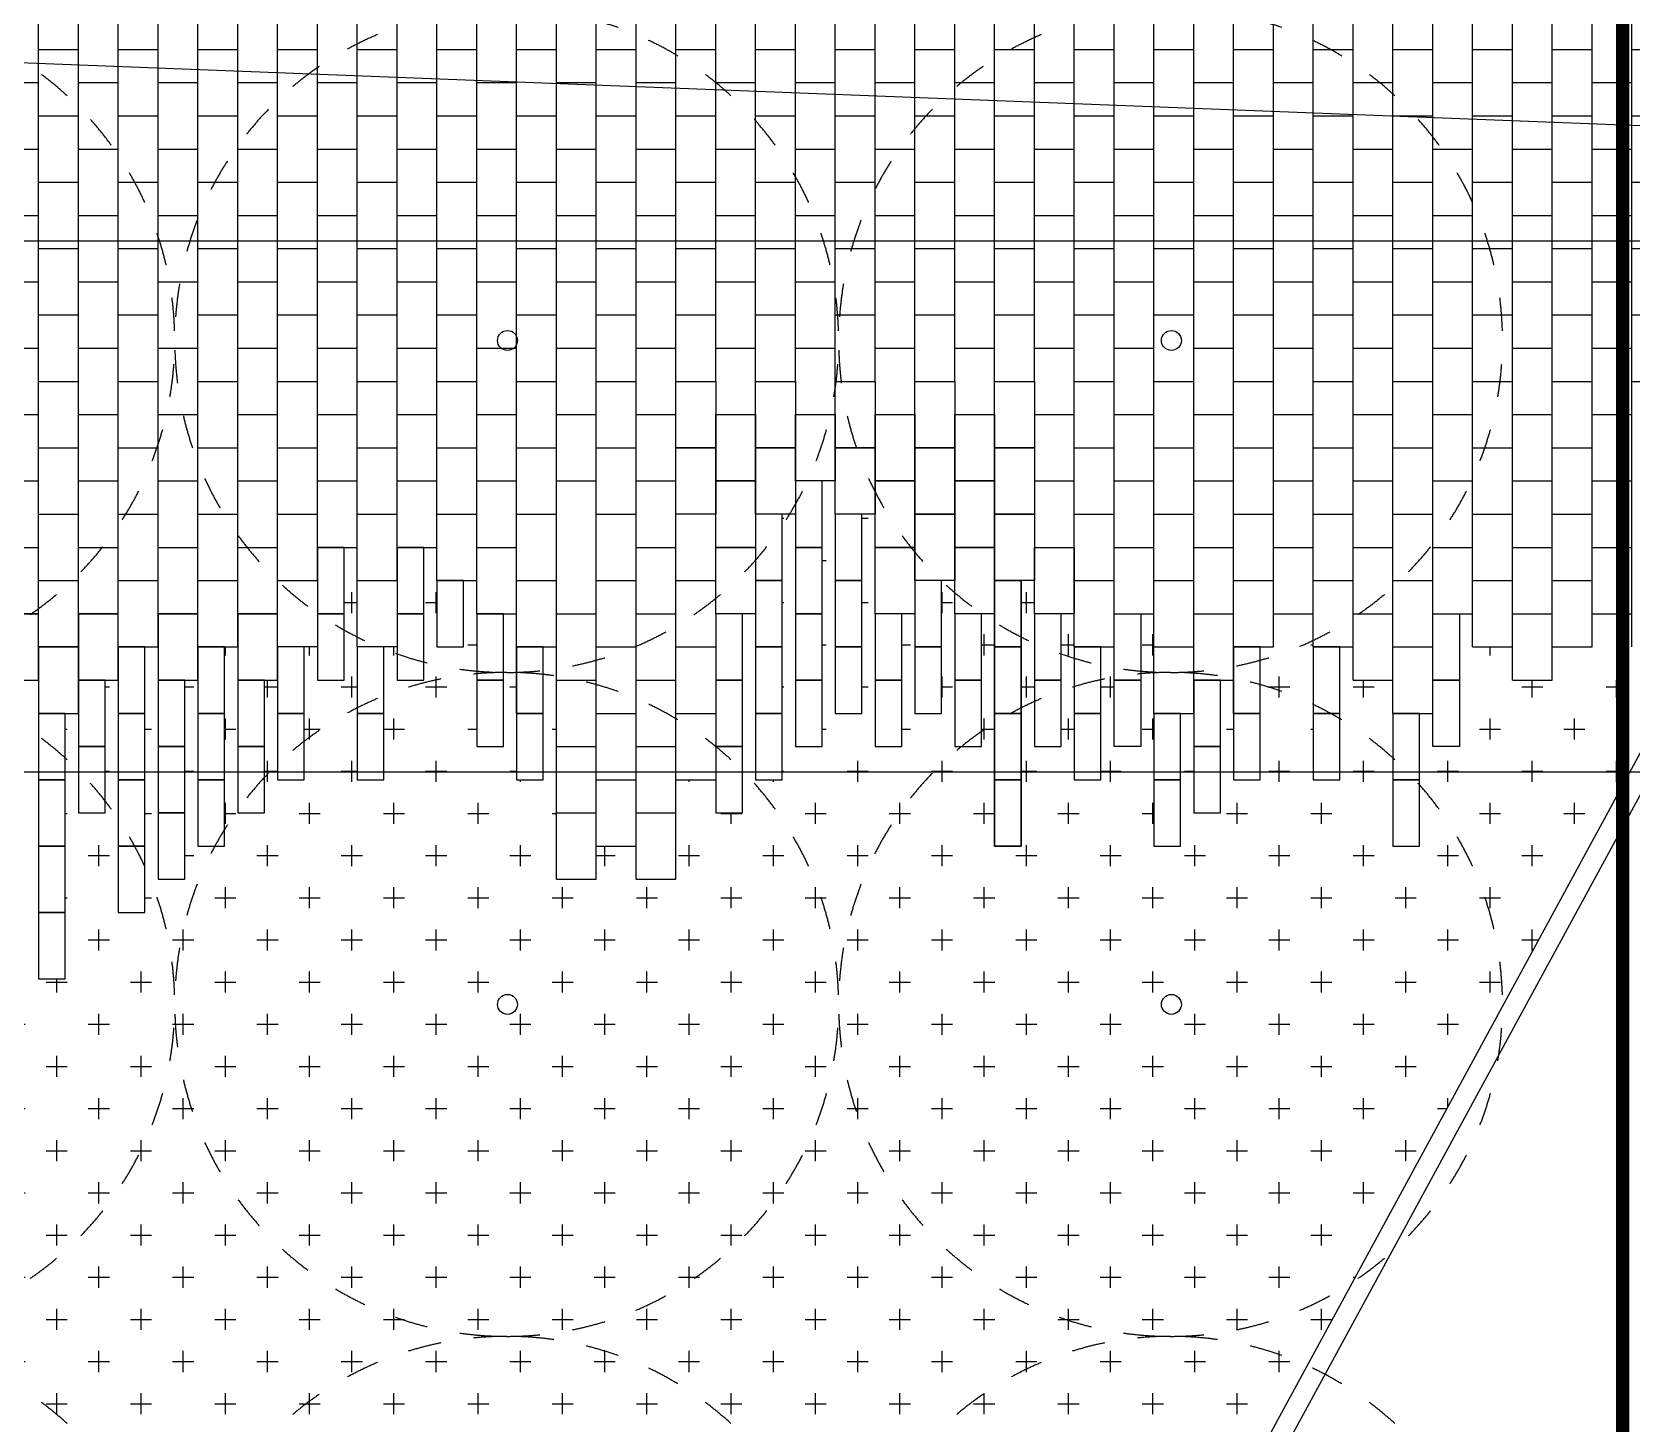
# Model space of a CAD drawing. Header units: millimetres. Extents: x -58335 to 291665, y -66693 to 213307.
# Drawn here: x 189904 to 201954, y 89745 to 100228 of the extents above; entities that cross this region are included whole.
import ezdxf

# ---------------------------------------------------------------- set-up
doc = ezdxf.new("R2010")
doc.units = ezdxf.units.MM
doc.header["$LTSCALE"] = 1000
for name, pattern in [('X-SITE$0$Dashed', [10, 5, -5]), ('X-SITE$0$HID', [2.8, 1.8, -1]), ('X-SITE$0$PHANTOM2', [1.25, 0.625, -0.125, 0.125, -0.125, 0.125, -0.125])]:
    doc.linetypes.add(name, pattern=pattern)
for name, color, linetype in [('X-SITE$0$-MY-계획선', 253, 'Continuous'), ('X-SITE$0$-MY-녹지', 254, 'Continuous'), ('X-SITE$0$-MY-보조선', 253, 'Continuous'), ('X-SITE$0$-MY-포장선', 254, 'Continuous'), ('X-SITE$0$A-BOUNDARY(PLAN)', 2, 'X-SITE$0$PHANTOM2')]:
    doc.layers.add(name, color=color, linetype=linetype)
for name, color, linetype, plot in [('X-SITE$0$1. 지열-천공', 1, 'Continuous', False), ('X-SITE$0$NOPLOT', 193, 'Continuous', False), ('X-SITE$0$건축한계선(3m)', 193, 'Continuous', False)]:
    doc.layers.add(name, color=color, linetype=linetype, plot=plot)
pattern_1 = [(0, (-29382.5, 14650.24), (317.5, 317.5), [158.75, -476.25]), (90, (-29303.13, 14570.87), (-317.5, 317.5), [158.75, -476.25])]

# ---------------------------------------------------------------- blocks, each defined once
blk = doc.blocks.new('X-SITE$0$A$C79eb7408')
blk.add_lwpolyline([(-150, 0), (150, 0), (150, 500), (-150, 500)], close=True)
blk = doc.blocks.new('X-SITE$0$A$Cf6841d34')
blk.add_lwpolyline([(100, 0), (-100, 0), (-100, 500), (100, 500)], close=True)
blk = doc.blocks.new('X-SITE$0$240910_L-1F')
at = {"layer": 'X-SITE$0$-MY-녹지'}
h = blk.add_hatch(dxfattribs=at)
h.set_pattern_fill('CROSS', color=256, scale=50, style=2)
h.set_pattern_definition(pattern_1)
h.paths.add_polyline_path([(167485, 99980), (172932, 109997), (171671, 109997), (171671, 110247), (171371, 110247), (171371, 110497), (171271, 110497), (171271, 109497), (171071, 109497), (171071, 109747), (170971, 109747), (170971, 108747), (170771, 108747), (170771, 109997), (170471, 109997), (170471, 110247), (170371, 110247), (170371, 109247), (170171, 109247), (170171, 110497), (169871, 110497), (169871, 110247), (169771, 110247), (169771, 109247), (169571, 109247), (169571, 109997), (169471, 109997), (169471, 108997), (169271, 108997), (169271, 109747), (169171, 109747), (169171, 108747), (168971, 108747), (168971, 110497), (168871, 110497), (168871, 109497), (168671, 109497), (168671, 110247), (168571, 110247), (168571, 109247), (168371, 109247), (168371, 110497), (168271, 110497), (168271, 109497), (168071, 109497), (168071, 110747), (167971, 110747), (167971, 108747), (167771, 108747), (167771, 110497), (167671, 110497), (167671, 109497), (167471, 109497), (167471, 110747), (167371, 110747), (167371, 109747), (167171, 109747), (167171, 110497), (167071, 110497), (167071, 109497), (166871, 109497), (166871, 111247), (166771, 111247), (166771, 109747), (166571, 109747), (166571, 111497), (166471, 111497), (166471, 109497), (166271, 109497), (166271, 111247), (166171, 111247), (166171, 109247), (165971, 109247), (165971, 110497), (165871, 110497), (165871, 108997), (165671, 108997), (165671, 109247), (165371, 109247), (165371, 108497), (165071, 108497), (165071, 108747), (164771, 108747), (164771, 108497), (164471, 108497), (164471, 110247), (164371, 110247), (164371, 109247), (164171, 109247), (164171, 110497), (164071, 110497), (164071, 109497), (163871, 109497), (163871, 110747), (163771, 110747), (163771, 110247), (163571, 110247), (163571, 110997), (163471, 110997), (163471, 109997), (163271, 109997), (163271, 110247), (163169, 110247), (163169, 109247), (162971, 109247), (162971, 110997), (162871, 110997), (162871, 109997), (162671, 109997), (162671, 110247), (162571, 110247), (162571, 109247), (162371, 109247), (162371, 109997), (162271, 109997), (162271, 108997), (162071, 108997), (162071, 110247), (161971, 110247), (161971, 108747), (161771, 108747), (161771, 109997), (161671, 109997), (161671, 108497), (161471, 108497), (161471, 110247), (161371, 110247), (161371, 108247), (161171, 108247), (161171, 109997), (161071, 109997), (161071, 108997), (160871, 108997), (160871, 109747), (160771, 109747), (160771, 107747), (160571, 107747), (160571, 109997), (160471, 109997), (160471, 107997), (160271, 107997), (160271, 109247), (160171, 109247), (160171, 108247), (159971, 108247), (159971, 109497), (159671, 109497), (159671, 109247), (159771, 109247), (159771, 106247), (159371, 106247), (159371, 106497), (159071, 106497), (159071, 106247), (158771, 106247), (158771, 105997), (158471, 105997), (158471, 106247), (158171, 106247), (158171, 106497), (157771, 106497), (157771, 104747), (157571, 104747), (157571, 105255), (157521, 105255), (157521, 99629), (165586, 99629), (165753, 99936)])
h = blk.add_hatch(dxfattribs=at)
h.set_pattern_fill('CROSS', color=256, scale=50, style=2)
h.set_pattern_definition(pattern_1)
h.paths.add_polyline_path([(167485, 99980), (172932, 109997), (171671, 109997), (171671, 110247), (171371, 110247), (171371, 110497), (171271, 110497), (171271, 109497), (171071, 109497), (171071, 109747), (170971, 109747), (170971, 108747), (170771, 108747), (170771, 109997), (170471, 109997), (170471, 110247), (170371, 110247), (170371, 109247), (170171, 109247), (170171, 110497), (169871, 110497), (169871, 110247), (169771, 110247), (169771, 109247), (169571, 109247), (169571, 109997), (169471, 109997), (169471, 108997), (169271, 108997), (169271, 109747), (169171, 109747), (169171, 108747), (168971, 108747), (168971, 110497), (168871, 110497), (168871, 109497), (168671, 109497), (168671, 110247), (168571, 110247), (168571, 109247), (168371, 109247), (168371, 110497), (168271, 110497), (168271, 109497), (168071, 109497), (168071, 110747), (167971, 110747), (167971, 108747), (167771, 108747), (167771, 110497), (167671, 110497), (167671, 109497), (167471, 109497), (167471, 110747), (167371, 110747), (167371, 109747), (167171, 109747), (167171, 110497), (167071, 110497), (167071, 109497), (166871, 109497), (166871, 111247), (166771, 111247), (166771, 109747), (166571, 109747), (166571, 111497), (166471, 111497), (166471, 109497), (166271, 109497), (166271, 111247), (166171, 111247), (166171, 109247), (165971, 109247), (165971, 110497), (165871, 110497), (165871, 108997), (165671, 108997), (165671, 109247), (165371, 109247), (165371, 108497), (165071, 108497), (165071, 108747), (164771, 108747), (164771, 108497), (164471, 108497), (164471, 110247), (164371, 110247), (164371, 109247), (164171, 109247), (164171, 110497), (164071, 110497), (164071, 109497), (163871, 109497), (163871, 110747), (163771, 110747), (163771, 110247), (163571, 110247), (163571, 110997), (163471, 110997), (163471, 109997), (163271, 109997), (163271, 110247), (163169, 110247), (163169, 109247), (162971, 109247), (162971, 110997), (162871, 110997), (162871, 109997), (162671, 109997), (162671, 110247), (162571, 110247), (162571, 109247), (162371, 109247), (162371, 109997), (162271, 109997), (162271, 108997), (162071, 108997), (162071, 110247), (161971, 110247), (161971, 108747), (161771, 108747), (161771, 109997), (161671, 109997), (161671, 108497), (161471, 108497), (161471, 110247), (161371, 110247), (161371, 108247), (161171, 108247), (161171, 109997), (161071, 109997), (161071, 108997), (160871, 108997), (160871, 109747), (160771, 109747), (160771, 107747), (160571, 107747), (160571, 109997), (160471, 109997), (160471, 107997), (160271, 107997), (160271, 109247), (160171, 109247), (160171, 108247), (159971, 108247), (159971, 109497), (159671, 109497), (159671, 109247), (159771, 109247), (159771, 106247), (159371, 106247), (159371, 106497), (159071, 106497), (159071, 106247), (158771, 106247), (158771, 105997), (158471, 105997), (158471, 106247), (158171, 106247), (158171, 106497), (157771, 106497), (157771, 104747), (157571, 104747), (157571, 105255), (157521, 105255), (157521, 99629), (165586, 99629), (165753, 99936)])
at = {"layer": 'X-SITE$0$-MY-계획선'}
blk.add_lwpolyline([(173157, 110097), (167575, 99833)], dxfattribs=at)
blk.add_lwpolyline([(173157, 110097), (167575, 99833)], dxfattribs=at)
at = {"layer": 'X-SITE$0$-MY-보조선'}
blk.add_lwpolyline([(173068, 110247), (167485, 99980)], dxfattribs=at)
blk.add_lwpolyline([(173068, 110247), (167485, 99980)], dxfattribs=at)
at = {"layer": 'X-SITE$0$-MY-포장선'}
for p, q in [((164471, 108497), (164471, 121497)), ((164471, 108497), (164471, 121497)), ((164771, 108497), (164771, 121497)), ((164771, 108497), (164771, 121497)), ((164171, 109747), (164171, 121247)), ((164171, 109747), (164171, 121247)), ((165071, 108497), (165071, 120997)), ((165071, 108497), (165071, 120997)), ((165371, 108497), (165371, 120997)), ((165371, 108497), (165371, 120997)), ((168971, 109747), (168971, 118747)), ((168971, 109747), (168971, 118747)), ((172571, 110247), (172571, 118172)), ((172571, 110247), (172571, 118172)), ((165671, 112247), (165671, 117997)), ((165671, 112247), (165671, 117997)), ((165971, 111997), (165971, 117997)), ((165971, 111997), (165971, 117997)), ((166271, 112247), (166271, 117997)), ((166271, 112247), (166271, 117997)), ((166571, 111997), (166571, 117997)), ((166571, 111997), (166571, 117997)), ((166871, 112247), (166871, 117997)), ((166871, 112247), (166871, 117997)), ((167171, 111997), (167171, 117997)), ((167171, 111997), (167171, 117997)), ((167471, 112247), (167471, 117997)), ((167471, 112247), (167471, 117997)), ((163871, 110497), (163871, 117751)), ((163871, 110497), (163871, 117751)), ((163271, 110747), (163271, 117497)), ((163271, 110747), (163271, 117497)), ((163571, 110747), (163571, 117497)), ((163571, 110747), (163571, 117497)), ((167771, 111997), (167771, 117497)), ((167771, 111997), (167771, 117497)), ((168071, 112247), (168071, 117497)), ((168071, 112247), (168071, 117497)), ((168371, 110247), (168371, 117497)), ((168371, 110247), (168371, 117497)), ((168671, 110247), (168671, 117497)), ((168671, 110247), (168671, 117497)), ((169271, 109747), (169271, 117497)), ((169271, 109747), (169271, 117497)), ((169571, 109747), (169571, 117497)), ((169571, 109747), (169571, 117497)), ((169871, 110247), (169871, 117497)), ((169871, 110247), (169871, 117497)), ((170171, 110247), (170171, 117497)), ((170171, 110247), (170171, 117497)), ((170471, 109997), (170471, 117497)), ((170471, 109997), (170471, 117497)), ((170771, 109747), (170771, 117497)), ((170771, 109747), (170771, 117497)), ((171071, 109747), (171071, 117247)), ((171071, 109747), (171071, 117247)), ((171371, 110247), (171371, 116997)), ((171371, 110247), (171371, 116997)), ((171671, 109997), (171671, 116997)), ((171671, 109997), (171671, 116997)), ((172271, 110247), (172271, 116997)), ((172271, 110247), (172271, 116997)), ((160571, 110247), (160571, 115497)), ((160571, 110247), (160571, 115497)), ((161171, 110247), (161171, 115497)), ((161171, 110247), (161171, 115497)), ((161771, 110247), (161771, 115497)), ((161771, 110247), (161771, 115497)), ((162371, 110747), (162371, 115497)), ((162371, 110747), (162371, 115497)), ((162971, 110747), (162971, 115497)), ((162971, 110747), (162971, 115497)), ((160871, 110247), (160871, 115247)), ((160871, 110247), (160871, 115247)), ((161471, 110247), (161471, 115247)), ((161471, 110247), (161471, 115247)), ((162071, 110247), (162071, 115247)), ((162071, 110247), (162071, 115247)), ((162671, 110747), (162671, 115247)), ((162671, 110747), (162671, 115247)), ((164471, 108497), (164771, 108497)), ((164471, 108497), (164771, 108497))]:
    blk.add_line(p, q, dxfattribs=at)
for points in [[(171671, 109997), (171971, 109997), (171971, 116997)], [(171671, 109997), (171971, 109997), (171971, 116997)], [(160571, 114747), (160871, 114747)], [(160571, 114747), (160871, 114747)], [(161171, 114747), (161471, 114747)], [(161171, 114747), (161471, 114747)], [(161771, 114747), (162071, 114747)], [(161771, 114747), (162071, 114747)], [(162371, 114747), (162671, 114747)], [(162371, 114747), (162671, 114747)], [(162971, 114747), (163271, 114747)], [(162971, 114747), (163271, 114747)], [(163571, 114747), (163871, 114747)], [(163571, 114747), (163871, 114747)], [(164171, 114747), (164471, 114747)], [(164171, 114747), (164471, 114747)], [(164771, 114747), (165071, 114747)], [(164771, 114747), (165071, 114747)], [(165371, 114747), (165671, 114747)], [(165371, 114747), (165671, 114747)], [(165971, 114747), (166271, 114747)], [(165971, 114747), (166271, 114747)], [(166571, 114747), (166871, 114747)], [(166571, 114747), (166871, 114747)], [(167171, 114747), (167471, 114747)], [(167171, 114747), (167471, 114747)], [(167771, 114747), (168071, 114747)], [(167771, 114747), (168071, 114747)], [(168371, 114747), (168671, 114747)], [(168371, 114747), (168671, 114747)], [(168971, 114747), (169271, 114747)], [(168971, 114747), (169271, 114747)], [(169571, 114747), (169871, 114747)], [(169571, 114747), (169871, 114747)], [(170171, 114747), (170471, 114747)], [(170171, 114747), (170471, 114747)], [(170771, 114747), (171071, 114747)], [(170771, 114747), (171071, 114747)], [(171371, 114747), (171671, 114747)], [(171371, 114747), (171671, 114747)], [(171971, 114747), (172271, 114747)], [(171971, 114747), (172271, 114747)], [(172571, 114747), (172871, 114747)], [(172571, 114747), (172871, 114747)], [(160271, 114497), (160571, 114497)], [(160271, 114497), (160571, 114497)], [(160871, 114497), (161171, 114497)], [(160871, 114497), (161171, 114497)], [(161471, 114497), (161771, 114497)], [(161471, 114497), (161771, 114497)], [(162071, 114497), (162371, 114497)], [(162071, 114497), (162371, 114497)], [(162671, 114497), (162971, 114497)], [(162671, 114497), (162971, 114497)], [(163271, 114497), (163571, 114497)], [(163271, 114497), (163571, 114497)], [(163871, 114497), (164171, 114497)], [(163871, 114497), (164171, 114497)], [(164471, 114497), (164771, 114497)], [(164471, 114497), (164771, 114497)], [(165071, 114497), (165371, 114497)], [(165071, 114497), (165371, 114497)], [(165671, 114497), (165971, 114497)], [(165671, 114497), (165971, 114497)], [(166271, 114497), (166571, 114497)], [(166271, 114497), (166571, 114497)], [(166871, 114497), (167171, 114497)], [(166871, 114497), (167171, 114497)], [(167471, 114497), (167771, 114497)], [(167471, 114497), (167771, 114497)], [(168071, 114497), (168371, 114497)], [(168071, 114497), (168371, 114497)], [(168671, 114497), (168971, 114497)], [(168671, 114497), (168971, 114497)], [(169271, 114497), (169571, 114497)], [(169271, 114497), (169571, 114497)], [(169871, 114497), (170171, 114497)], [(169871, 114497), (170171, 114497)], [(170471, 114497), (170771, 114497)], [(170471, 114497), (170771, 114497)], [(171071, 114497), (171371, 114497)], [(171071, 114497), (171371, 114497)], [(171671, 114497), (171971, 114497)], [(171671, 114497), (171971, 114497)], [(172271, 114497), (172571, 114497)], [(172271, 114497), (172571, 114497)], [(160571, 114247), (160871, 114247)], [(160571, 114247), (160871, 114247)], [(161171, 114247), (161471, 114247)], [(161171, 114247), (161471, 114247)], [(161771, 114247), (162071, 114247)], [(161771, 114247), (162071, 114247)], [(162371, 114247), (162671, 114247)], [(162371, 114247), (162671, 114247)], [(162971, 114247), (163271, 114247)], [(162971, 114247), (163271, 114247)], [(163571, 114247), (163871, 114247)], [(163571, 114247), (163871, 114247)], [(164171, 114247), (164471, 114247)], [(164171, 114247), (164471, 114247)], [(164771, 114247), (165071, 114247)], [(164771, 114247), (165071, 114247)], [(165371, 114247), (165671, 114247)], [(165371, 114247), (165671, 114247)], [(165971, 114247), (166271, 114247)], [(165971, 114247), (166271, 114247)], [(166571, 114247), (166871, 114247)], [(166571, 114247), (166871, 114247)], [(167171, 114247), (167471, 114247)], [(167171, 114247), (167471, 114247)], [(167771, 114247), (168071, 114247)], [(167771, 114247), (168071, 114247)], [(168371, 114247), (168671, 114247)], [(168371, 114247), (168671, 114247)], [(168971, 114247), (169271, 114247)], [(168971, 114247), (169271, 114247)], [(169571, 114247), (169871, 114247)], [(169571, 114247), (169871, 114247)], [(170171, 114247), (170471, 114247)], [(170171, 114247), (170471, 114247)], [(170771, 114247), (171071, 114247)], [(170771, 114247), (171071, 114247)], [(171371, 114247), (171671, 114247)], [(171371, 114247), (171671, 114247)], [(171971, 114247), (172271, 114247)], [(171971, 114247), (172271, 114247)], [(172571, 114247), (172871, 114247)], [(172571, 114247), (172871, 114247)], [(160271, 113997), (160571, 113997)], [(160271, 113997), (160571, 113997)], [(160871, 113997), (161171, 113997)], [(160871, 113997), (161171, 113997)], [(161471, 113997), (161771, 113997)], [(161471, 113997), (161771, 113997)], [(162071, 113997), (162371, 113997)], [(162071, 113997), (162371, 113997)], [(162671, 113997), (162971, 113997)], [(162671, 113997), (162971, 113997)], [(163271, 113997), (163571, 113997)], [(163271, 113997), (163571, 113997)], [(163871, 113997), (164171, 113997)], [(163871, 113997), (164171, 113997)], [(164471, 113997), (164771, 113997)], [(164471, 113997), (164771, 113997)], [(165071, 113997), (165371, 113997)], [(165071, 113997), (165371, 113997)], [(165671, 113997), (165971, 113997)], [(165671, 113997), (165971, 113997)], [(166271, 113997), (166571, 113997)], [(166271, 113997), (166571, 113997)], [(166871, 113997), (167171, 113997)], [(166871, 113997), (167171, 113997)], [(167471, 113997), (167771, 113997)], [(167471, 113997), (167771, 113997)], [(168071, 113997), (168371, 113997)], [(168071, 113997), (168371, 113997)], [(168671, 113997), (168971, 113997)], [(168671, 113997), (168971, 113997)], [(169271, 113997), (169571, 113997)], [(169271, 113997), (169571, 113997)], [(169871, 113997), (170171, 113997)], [(169871, 113997), (170171, 113997)], [(170471, 113997), (170771, 113997)], [(170471, 113997), (170771, 113997)], [(171071, 113997), (171371, 113997)], [(171071, 113997), (171371, 113997)], [(171671, 113997), (171971, 113997)], [(171671, 113997), (171971, 113997)], [(172271, 113997), (172571, 113997)], [(172271, 113997), (172571, 113997)], [(160571, 113747), (160871, 113747)], [(160571, 113747), (160871, 113747)], [(161171, 113747), (161471, 113747)], [(161171, 113747), (161471, 113747)], [(161771, 113747), (162071, 113747)], [(161771, 113747), (162071, 113747)], [(162371, 113747), (162671, 113747)], [(162371, 113747), (162671, 113747)], [(162971, 113747), (163271, 113747)], [(162971, 113747), (163271, 113747)], [(163571, 113747), (163871, 113747)], [(163571, 113747), (163871, 113747)], [(164171, 113747), (164471, 113747)], [(164171, 113747), (164471, 113747)], [(164771, 113747), (165071, 113747)], [(164771, 113747), (165071, 113747)], [(165371, 113747), (165671, 113747)], [(165371, 113747), (165671, 113747)], [(165971, 113747), (166271, 113747)], [(165971, 113747), (166271, 113747)], [(166571, 113747), (166871, 113747)], [(166571, 113747), (166871, 113747)], [(167171, 113747), (167471, 113747)], [(167171, 113747), (167471, 113747)], [(167771, 113747), (168071, 113747)], [(167771, 113747), (168071, 113747)], [(168371, 113747), (168671, 113747)], [(168371, 113747), (168671, 113747)], [(168971, 113747), (169271, 113747)], [(168971, 113747), (169271, 113747)], [(169571, 113747), (169871, 113747)], [(169571, 113747), (169871, 113747)], [(170171, 113747), (170471, 113747)], [(170171, 113747), (170471, 113747)], [(170771, 113747), (171071, 113747)], [(170771, 113747), (171071, 113747)], [(171371, 113747), (171671, 113747)], [(171371, 113747), (171671, 113747)], [(171971, 113747), (172271, 113747)], [(171971, 113747), (172271, 113747)], [(172571, 113747), (172871, 113747)], [(172571, 113747), (172871, 113747)], [(160271, 113497), (160571, 113497)], [(160271, 113497), (160571, 113497)], [(160871, 113497), (161171, 113497)], [(160871, 113497), (161171, 113497)], [(161471, 113497), (161771, 113497)], [(161471, 113497), (161771, 113497)], [(162071, 113497), (162371, 113497)], [(162071, 113497), (162371, 113497)], [(162671, 113497), (162971, 113497)], [(162671, 113497), (162971, 113497)], [(163271, 113497), (163571, 113497)], [(163271, 113497), (163571, 113497)], [(163871, 113497), (164171, 113497)], [(163871, 113497), (164171, 113497)], [(164471, 113497), (164771, 113497)], [(164471, 113497), (164771, 113497)], [(165071, 113497), (165371, 113497)], [(165071, 113497), (165371, 113497)], [(165671, 113497), (165971, 113497)], [(165671, 113497), (165971, 113497)], [(166271, 113497), (166571, 113497)], [(166271, 113497), (166571, 113497)], [(166871, 113497), (167171, 113497)], [(166871, 113497), (167171, 113497)], [(167471, 113497), (167771, 113497)], [(167471, 113497), (167771, 113497)], [(168071, 113497), (168371, 113497)], [(168071, 113497), (168371, 113497)], [(168671, 113497), (168971, 113497)], [(168671, 113497), (168971, 113497)], [(169271, 113497), (169571, 113497)], [(169271, 113497), (169571, 113497)], [(169871, 113497), (170171, 113497)], [(169871, 113497), (170171, 113497)], [(170471, 113497), (170771, 113497)], [(170471, 113497), (170771, 113497)], [(171071, 113497), (171371, 113497)], [(171071, 113497), (171371, 113497)], [(171671, 113497), (171971, 113497)], [(171671, 113497), (171971, 113497)], [(172271, 113497), (172571, 113497)], [(172271, 113497), (172571, 113497)], [(160571, 113247), (160871, 113247)], [(160571, 113247), (160871, 113247)], [(161171, 113247), (161471, 113247)], [(161171, 113247), (161471, 113247)], [(161771, 113247), (162071, 113247)], [(161771, 113247), (162071, 113247)], [(162371, 113247), (162671, 113247)], [(162371, 113247), (162671, 113247)], [(162971, 113247), (163271, 113247)], [(162971, 113247), (163271, 113247)], [(163571, 113247), (163871, 113247)], [(163571, 113247), (163871, 113247)], [(164171, 113247), (164471, 113247)], [(164171, 113247), (164471, 113247)], [(164771, 113247), (165071, 113247)], [(164771, 113247), (165071, 113247)], [(165371, 113247), (165671, 113247)], [(165371, 113247), (165671, 113247)], [(165971, 113247), (166271, 113247)], [(165971, 113247), (166271, 113247)], [(166571, 113247), (166871, 113247)], [(166571, 113247), (166871, 113247)], [(167171, 113247), (167471, 113247)], [(167171, 113247), (167471, 113247)], [(167771, 113247), (168071, 113247)], [(167771, 113247), (168071, 113247)], [(168371, 113247), (168671, 113247)], [(168371, 113247), (168671, 113247)], [(168971, 113247), (169271, 113247)], [(168971, 113247), (169271, 113247)], [(169571, 113247), (169871, 113247)], [(169571, 113247), (169871, 113247)], [(170171, 113247), (170471, 113247)], [(170171, 113247), (170471, 113247)], [(170771, 113247), (171071, 113247)], [(170771, 113247), (171071, 113247)], [(171371, 113247), (171671, 113247)], [(171371, 113247), (171671, 113247)], [(171971, 113247), (172271, 113247)], [(171971, 113247), (172271, 113247)], [(172571, 113247), (172871, 113247)], [(172571, 113247), (172871, 113247)], [(160271, 112997), (160571, 112997)], [(160271, 112997), (160571, 112997)], [(160871, 112997), (161171, 112997)], [(160871, 112997), (161171, 112997)], [(161471, 112997), (161771, 112997)], [(161471, 112997), (161771, 112997)], [(162071, 112997), (162371, 112997)], [(162071, 112997), (162371, 112997)], [(162671, 112997), (162971, 112997)], [(162671, 112997), (162971, 112997)], [(163271, 112997), (163571, 112997)], [(163271, 112997), (163571, 112997)], [(163871, 112997), (164171, 112997)], [(163871, 112997), (164171, 112997)], [(164471, 112997), (164771, 112997)], [(164471, 112997), (164771, 112997)], [(165071, 112997), (165371, 112997)], [(165071, 112997), (165371, 112997)], [(165671, 112997), (165971, 112997)], [(165671, 112997), (165971, 112997)], [(166271, 112997), (166571, 112997)], [(166271, 112997), (166571, 112997)], [(166871, 112997), (167171, 112997)], [(166871, 112997), (167171, 112997)], [(167471, 112997), (167771, 112997)], [(167471, 112997), (167771, 112997)], [(168071, 112997), (168371, 112997)], [(168071, 112997), (168371, 112997)], [(168671, 112997), (168971, 112997)], [(168671, 112997), (168971, 112997)], [(169271, 112997), (169571, 112997)], [(169271, 112997), (169571, 112997)], [(169871, 112997), (170171, 112997)], [(169871, 112997), (170171, 112997)], [(170471, 112997), (170771, 112997)], [(170471, 112997), (170771, 112997)], [(171071, 112997), (171371, 112997)], [(171071, 112997), (171371, 112997)], [(171671, 112997), (171971, 112997)], [(171671, 112997), (171971, 112997)], [(172271, 112997), (172571, 112997)], [(172271, 112997), (172571, 112997)], [(160571, 112747), (160871, 112747)], [(160571, 112747), (160871, 112747)], [(161171, 112747), (161471, 112747)], [(161171, 112747), (161471, 112747)], [(161771, 112747), (162071, 112747)], [(161771, 112747), (162071, 112747)], [(162371, 112747), (162671, 112747)], [(162371, 112747), (162671, 112747)], [(162971, 112747), (163271, 112747)], [(162971, 112747), (163271, 112747)], [(163571, 112747), (163871, 112747)], [(163571, 112747), (163871, 112747)], [(164171, 112747), (164471, 112747)], [(164171, 112747), (164471, 112747)], [(164771, 112747), (165071, 112747)], [(164771, 112747), (165071, 112747)], [(165371, 112747), (165671, 112747)], [(165371, 112747), (165671, 112747)], [(165971, 112747), (166271, 112747)], [(165971, 112747), (166271, 112747)], [(166571, 112747), (166871, 112747)], [(166571, 112747), (166871, 112747)], [(167171, 112747), (167471, 112747)], [(167171, 112747), (167471, 112747)], [(167771, 112747), (168071, 112747)], [(167771, 112747), (168071, 112747)], [(168371, 112747), (168671, 112747)], [(168371, 112747), (168671, 112747)], [(168971, 112747), (169271, 112747)], [(168971, 112747), (169271, 112747)], [(169571, 112747), (169871, 112747)], [(169571, 112747), (169871, 112747)], [(170171, 112747), (170471, 112747)], [(170171, 112747), (170471, 112747)], [(170771, 112747), (171071, 112747)], [(170771, 112747), (171071, 112747)], [(171371, 112747), (171671, 112747)], [(171371, 112747), (171671, 112747)], [(171971, 112747), (172271, 112747)], [(171971, 112747), (172271, 112747)], [(172571, 112747), (172871, 112747)], [(172571, 112747), (172871, 112747)], [(160271, 112497), (160571, 112497)], [(160271, 112497), (160571, 112497)], [(160871, 112497), (161171, 112497)], [(160871, 112497), (161171, 112497)], [(161471, 112497), (161771, 112497)], [(161471, 112497), (161771, 112497)], [(162071, 112497), (162371, 112497)], [(162071, 112497), (162371, 112497)], [(162671, 112497), (162971, 112497)], [(162671, 112497), (162971, 112497)], [(163271, 112497), (163571, 112497)], [(163271, 112497), (163571, 112497)], [(163871, 112497), (164171, 112497)], [(163871, 112497), (164171, 112497)], [(164471, 112497), (164771, 112497)], [(164471, 112497), (164771, 112497)], [(165071, 112497), (165371, 112497)], [(165071, 112497), (165371, 112497)], [(165671, 112497), (165971, 112497)], [(165671, 112497), (165971, 112497)], [(166271, 112497), (166571, 112497)], [(166271, 112497), (166571, 112497)], [(166871, 112497), (167171, 112497)], [(166871, 112497), (167171, 112497)], [(167471, 112497), (167771, 112497)], [(167471, 112497), (167771, 112497)], [(168071, 112497), (168371, 112497)], [(168071, 112497), (168371, 112497)], [(168671, 112497), (168971, 112497)], [(168671, 112497), (168971, 112497)], [(169271, 112497), (169571, 112497)], [(169271, 112497), (169571, 112497)], [(169871, 112497), (170171, 112497)], [(169871, 112497), (170171, 112497)], [(170471, 112497), (170771, 112497)], [(170471, 112497), (170771, 112497)], [(171071, 112497), (171371, 112497)], [(171071, 112497), (171371, 112497)], [(171671, 112497), (171971, 112497)], [(171671, 112497), (171971, 112497)], [(172271, 112497), (172571, 112497)], [(172271, 112497), (172571, 112497)], [(160571, 112247), (160871, 112247)], [(160571, 112247), (160871, 112247)], [(161171, 112247), (161471, 112247)], [(161171, 112247), (161471, 112247)], [(161771, 112247), (162071, 112247)], [(161771, 112247), (162071, 112247)], [(162371, 112247), (162671, 112247)], [(162371, 112247), (162671, 112247)], [(162971, 112247), (163271, 112247)], [(162971, 112247), (163271, 112247)], [(163571, 112247), (163871, 112247)], [(163571, 112247), (163871, 112247)], [(164171, 112247), (164471, 112247)], [(164171, 112247), (164471, 112247)], [(164771, 112247), (165071, 112247)], [(164771, 112247), (165071, 112247)], [(168371, 112247), (168671, 112247)], [(168371, 112247), (168671, 112247)], [(168971, 112247), (169271, 112247)], [(168971, 112247), (169271, 112247)], [(169571, 112247), (169871, 112247)], [(169571, 112247), (169871, 112247)], [(170171, 112247), (170471, 112247)], [(170171, 112247), (170471, 112247)], [(170771, 112247), (171071, 112247)], [(170771, 112247), (171071, 112247)], [(171371, 112247), (171671, 112247)], [(171371, 112247), (171671, 112247)], [(171971, 112247), (172271, 112247)], [(171971, 112247), (172271, 112247)], [(172571, 112247), (172871, 112247)], [(172571, 112247), (172871, 112247)], [(160271, 111997), (160571, 111997)], [(160271, 111997), (160571, 111997)], [(160871, 111997), (161171, 111997)], [(160871, 111997), (161171, 111997)], [(161471, 111997), (161771, 111997)], [(161471, 111997), (161771, 111997)], [(162071, 111997), (162371, 111997)], [(162071, 111997), (162371, 111997)], [(162671, 111997), (162971, 111997)], [(162671, 111997), (162971, 111997)], [(163271, 111997), (163571, 111997)], [(163271, 111997), (163571, 111997)], [(163871, 111997), (164171, 111997)], [(163871, 111997), (164171, 111997)], [(164471, 111997), (164771, 111997)], [(164471, 111997), (164771, 111997)], [(165071, 111997), (165371, 111997)], [(165071, 111997), (165371, 111997)], [(165671, 111997), (165971, 111997)], [(165671, 111997), (165971, 111997)], [(166271, 111997), (166571, 111997)], [(166271, 111997), (166571, 111997)], [(166871, 111997), (167171, 111997)], [(166871, 111997), (167171, 111997)], [(167471, 111997), (167771, 111997)], [(167471, 111997), (167771, 111997)], [(168071, 111997), (168371, 111997)], [(168071, 111997), (168371, 111997)], [(168671, 111997), (168971, 111997)], [(168671, 111997), (168971, 111997)], [(169271, 111997), (169571, 111997)], [(169271, 111997), (169571, 111997)], [(169871, 111997), (170171, 111997)], [(169871, 111997), (170171, 111997)], [(170471, 111997), (170771, 111997)], [(170471, 111997), (170771, 111997)], [(171071, 111997), (171371, 111997)], [(171071, 111997), (171371, 111997)], [(171671, 111997), (171971, 111997)], [(171671, 111997), (171971, 111997)], [(172271, 111997), (172571, 111997)], [(172271, 111997), (172571, 111997)], [(160571, 111747), (160871, 111747)], [(160571, 111747), (160871, 111747)], [(161171, 111747), (161471, 111747)], [(161171, 111747), (161471, 111747)], [(161771, 111747), (162071, 111747)], [(161771, 111747), (162071, 111747)], [(162371, 111747), (162671, 111747)], [(162371, 111747), (162671, 111747)], [(162971, 111747), (163271, 111747)], [(162971, 111747), (163271, 111747)], [(163571, 111747), (163871, 111747)], [(163571, 111747), (163871, 111747)], [(164171, 111747), (164471, 111747)], [(164171, 111747), (164471, 111747)], [(164771, 111747), (165071, 111747)], [(164771, 111747), (165071, 111747)], [(168371, 111747), (168671, 111747)], [(168371, 111747), (168671, 111747)], [(168971, 111747), (169271, 111747)], [(168971, 111747), (169271, 111747)], [(169571, 111747), (169871, 111747)], [(169571, 111747), (169871, 111747)], [(170171, 111747), (170471, 111747)], [(170171, 111747), (170471, 111747)], [(170771, 111747), (171071, 111747)], [(170771, 111747), (171071, 111747)], [(171371, 111747), (171671, 111747)], [(171371, 111747), (171671, 111747)], [(171971, 111747), (172271, 111747)], [(171971, 111747), (172271, 111747)], [(160271, 111497), (160571, 111497)], [(160271, 111497), (160571, 111497)], [(160871, 111497), (161171, 111497)], [(160871, 111497), (161171, 111497)], [(161471, 111497), (161771, 111497)], [(161471, 111497), (161771, 111497)], [(162071, 111497), (162371, 111497)], [(162071, 111497), (162371, 111497)], [(162671, 111497), (162971, 111497)], [(162671, 111497), (162971, 111497)], [(163271, 111497), (163571, 111497)], [(163271, 111497), (163571, 111497)], [(163871, 111497), (164171, 111497)], [(163871, 111497), (164171, 111497)], [(164471, 111497), (164771, 111497)], [(164471, 111497), (164771, 111497)], [(165071, 111497), (165371, 111497)], [(165071, 111497), (165371, 111497)], [(168071, 111497), (168371, 111497)], [(168071, 111497), (168371, 111497)], [(168671, 111497), (168971, 111497)], [(168671, 111497), (168971, 111497)], [(169271, 111497), (169571, 111497)], [(169271, 111497), (169571, 111497)], [(169871, 111497), (170171, 111497)], [(169871, 111497), (170171, 111497)], [(170471, 111497), (170771, 111497)], [(170471, 111497), (170771, 111497)], [(171071, 111497), (171371, 111497)], [(171071, 111497), (171371, 111497)], [(171671, 111497), (171971, 111497)], [(171671, 111497), (171971, 111497)], [(172271, 111497), (172571, 111497)], [(172271, 111497), (172571, 111497)], [(160571, 111247), (160871, 111247)], [(160571, 111247), (160871, 111247)], [(161171, 111247), (161471, 111247)], [(161171, 111247), (161471, 111247)], [(161771, 111247), (162071, 111247)], [(161771, 111247), (162071, 111247)], [(162371, 111247), (162671, 111247)], [(162371, 111247), (162671, 111247)], [(162971, 111247), (163271, 111247)], [(162971, 111247), (163271, 111247)], [(163571, 111247), (163871, 111247)], [(163571, 111247), (163871, 111247)], [(164171, 111247), (164471, 111247)], [(164171, 111247), (164471, 111247)], [(164771, 111247), (165071, 111247)], [(164771, 111247), (165071, 111247)], [(168371, 111247), (168671, 111247)], [(168371, 111247), (168671, 111247)], [(168971, 111247), (169271, 111247)], [(168971, 111247), (169271, 111247)], [(169571, 111247), (169871, 111247)], [(169571, 111247), (169871, 111247)], [(170171, 111247), (170471, 111247)], [(170171, 111247), (170471, 111247)], [(170771, 111247), (171071, 111247)], [(170771, 111247), (171071, 111247)], [(171371, 111247), (171671, 111247)], [(171371, 111247), (171671, 111247)], [(171971, 111247), (172271, 111247)], [(171971, 111247), (172271, 111247)], [(160271, 110997), (160571, 110997)], [(160271, 110997), (160571, 110997)], [(160871, 110997), (161171, 110997)], [(160871, 110997), (161171, 110997)], [(161471, 110997), (161771, 110997)], [(161471, 110997), (161771, 110997)], [(162071, 110997), (162371, 110997)], [(162071, 110997), (162371, 110997)], [(162671, 110997), (162971, 110997)], [(162671, 110997), (162971, 110997)], [(163271, 110997), (163571, 110997)], [(163271, 110997), (163571, 110997)], [(163871, 110997), (164171, 110997)], [(163871, 110997), (164171, 110997)], [(165071, 110997), (165371, 110997)], [(165071, 110997), (165371, 110997)], [(168071, 110997), (168371, 110997)], [(168071, 110997), (168371, 110997)], [(168671, 110997), (168971, 110997)], [(168671, 110997), (168971, 110997)], [(169271, 110997), (169571, 110997)], [(169271, 110997), (169571, 110997)], [(169871, 110997), (170171, 110997)], [(169871, 110997), (170171, 110997)], [(170471, 110997), (170771, 110997)], [(170471, 110997), (170771, 110997)], [(171071, 110997), (171371, 110997)], [(171071, 110997), (171371, 110997)], [(171671, 110997), (171971, 110997)], [(171671, 110997), (171971, 110997)], [(172271, 110997), (172571, 110997)], [(172271, 110997), (172571, 110997)], [(160571, 110747), (160871, 110747)], [(160571, 110747), (160871, 110747)], [(161171, 110747), (161471, 110747)], [(161171, 110747), (161471, 110747)], [(161771, 110747), (162071, 110747)], [(161771, 110747), (162071, 110747)], [(162371, 110747), (162671, 110747)], [(162371, 110747), (162671, 110747)], [(162971, 110747), (163271, 110747)], [(162971, 110747), (163271, 110747)], [(163571, 110747), (163871, 110747)], [(163571, 110747), (163871, 110747)], [(164171, 110747), (164471, 110747)], [(164171, 110747), (164471, 110747)], [(164771, 110747), (165071, 110747)], [(164771, 110747), (165071, 110747)], [(165371, 110747), (165671, 110747)], [(165371, 110747), (165671, 110747)], [(168371, 110747), (168671, 110747)], [(168371, 110747), (168671, 110747)], [(168971, 110747), (169271, 110747)], [(168971, 110747), (169271, 110747)], [(169571, 110747), (169871, 110747)], [(169571, 110747), (169871, 110747)], [(170171, 110747), (170471, 110747)], [(170171, 110747), (170471, 110747)], [(170771, 110747), (171071, 110747)], [(170771, 110747), (171071, 110747)], [(171371, 110747), (171671, 110747)], [(171371, 110747), (171671, 110747)], [(171971, 110747), (172271, 110747)], [(171971, 110747), (172271, 110747)], [(160271, 110497), (160571, 110497)], [(160271, 110497), (160571, 110497)], [(160871, 110497), (161171, 110497)], [(160871, 110497), (161171, 110497)], [(161471, 110497), (161771, 110497)], [(161471, 110497), (161771, 110497)], [(162071, 110497), (162371, 110497)], [(162071, 110497), (162371, 110497)], [(163871, 110497), (164171, 110497)], [(163871, 110497), (164171, 110497)], [(164471, 110497), (164771, 110497)], [(164471, 110497), (164771, 110497)], [(165071, 110497), (165371, 110497)], [(165071, 110497), (165371, 110497)], [(168671, 110497), (168971, 110497)], [(168671, 110497), (168971, 110497)], [(169271, 110497), (169571, 110497)], [(169271, 110497), (169571, 110497)], [(169871, 110497), (170171, 110497)], [(169871, 110497), (170171, 110497)], [(170471, 110497), (170771, 110497)], [(170471, 110497), (170771, 110497)], [(171071, 110497), (171371, 110497)], [(171071, 110497), (171371, 110497)], [(171671, 110497), (171971, 110497)], [(171671, 110497), (171971, 110497)], [(172271, 110497), (172571, 110497)], [(172271, 110497), (172571, 110497)], [(160571, 110247), (160871, 110247)], [(160571, 110247), (160871, 110247)], [(161171, 110247), (161471, 110247)], [(161171, 110247), (161471, 110247)], [(161771, 110247), (162071, 110247)], [(161771, 110247), (162071, 110247)], [(164171, 110247), (164371, 110247)], [(164171, 110247), (164471, 110247)], [(164171, 110247), (164371, 110247)], [(164171, 110247), (164471, 110247)], [(164771, 110247), (165071, 110247)], [(164771, 110247), (165071, 110247)], [(165371, 110247), (165671, 110247)], [(165371, 110247), (165671, 110247)], [(168371, 110247), (168671, 110247)], [(168371, 110247), (168671, 110247)], [(168971, 110247), (169271, 110247)], [(168971, 110247), (169271, 110247)], [(169571, 110247), (169871, 110247)], [(169571, 110247), (169871, 110247)], [(170171, 110247), (170471, 110247)], [(170171, 110247), (170471, 110247)], [(170771, 110247), (171071, 110247)], [(170771, 110247), (171071, 110247)], [(171371, 110247), (171671, 110247)], [(171371, 110247), (171671, 110247)], [(171971, 110247), (172271, 110247)], [(171971, 110247), (172271, 110247)], [(164471, 109997), (164771, 109997)], [(164471, 109997), (164771, 109997)], [(165071, 109997), (165371, 109997)], [(165071, 109997), (165371, 109997)], [(169271, 109997), (169571, 109997)], [(169271, 109997), (169571, 109997)], [(170471, 109997), (170771, 109997)], [(170471, 109997), (170771, 109997)], [(164171, 109747), (164371, 109747)], [(164171, 109747), (164371, 109747)], [(164771, 109747), (165071, 109747)], [(164771, 109747), (165071, 109747)], [(165371, 109747), (165671, 109747)], [(165371, 109747), (165671, 109747)], [(168971, 109747), (169271, 109747)], [(168971, 109747), (169271, 109747)], [(170771, 109747), (171071, 109747)], [(170771, 109747), (171071, 109747)], [(164471, 109497), (164771, 109497)], [(164471, 109497), (164771, 109497)], [(165071, 109497), (165371, 109497)], [(165071, 109497), (165371, 109497)], [(164771, 109247), (165071, 109247)], [(164771, 109247), (165071, 109247)], [(165371, 109247), (165671, 109247)], [(165371, 109247), (165671, 109247)], [(164471, 108997), (164771, 108997)], [(164471, 108997), (164771, 108997)], [(165071, 108997), (165371, 108997)], [(165071, 108997), (165371, 108997)], [(164771, 108747), (165071, 108747)], [(164771, 108747), (165071, 108747)], [(165071, 108497), (165371, 108497)], [(165071, 108497), (165371, 108497)]]:
    blk.add_lwpolyline(points, dxfattribs=at)
blk.add_lwpolyline([(167771, 110747), (167971, 110747), (167971, 108747), (167771, 108747)], close=True, dxfattribs=at)
blk.add_lwpolyline([(167771, 110747), (167971, 110747), (167971, 108747), (167771, 108747)], close=True, dxfattribs=at)
at = {"layer": 'X-SITE$0$NOPLOT'}
for p, q in [((152471, 113305), (175500, 113305)), ((152471, 113305), (175500, 113305)), ((175500, 109305), (157571, 109305)), ((175500, 109305), (157571, 109305))]:
    blk.add_line(p, q, dxfattribs=at)
at = {"layer": 'X-SITE$0$-MY-포장선', "xscale": -1, "rotation": 180}
for name, p in [('X-SITE$0$A$C79eb7408', (165521, 112247)), ('X-SITE$0$A$C79eb7408', (165521, 112247)), ('X-SITE$0$A$C79eb7408', (166121, 112247)), ('X-SITE$0$A$C79eb7408', (166121, 112247)), ('X-SITE$0$A$C79eb7408', (166721, 112247)), ('X-SITE$0$A$C79eb7408', (166721, 112247)), ('X-SITE$0$A$C79eb7408', (167321, 112247)), ('X-SITE$0$A$C79eb7408', (167321, 112247)), ('X-SITE$0$A$C79eb7408', (167921, 112247)), ('X-SITE$0$A$C79eb7408', (167921, 112247)), ('X-SITE$0$A$C79eb7408', (165821, 111997)), ('X-SITE$0$A$C79eb7408', (165821, 111997)), ('X-SITE$0$A$C79eb7408', (166421, 111997)), ('X-SITE$0$A$C79eb7408', (166421, 111997)), ('X-SITE$0$A$C79eb7408', (167021, 111997)), ('X-SITE$0$A$C79eb7408', (167021, 111997)), ('X-SITE$0$A$C79eb7408', (167621, 111997)), ('X-SITE$0$A$C79eb7408', (167621, 111997)), ('X-SITE$0$A$C79eb7408', (165521, 111747)), ('X-SITE$0$A$C79eb7408', (165521, 111747)), ('X-SITE$0$A$C79eb7408', (166121, 111747)), ('X-SITE$0$A$C79eb7408', (166121, 111747)), ('X-SITE$0$A$C79eb7408', (166721, 111747)), ('X-SITE$0$A$C79eb7408', (166721, 111747)), ('X-SITE$0$A$C79eb7408', (167321, 111747)), ('X-SITE$0$A$C79eb7408', (167321, 111747)), ('X-SITE$0$A$C79eb7408', (167921, 111747)), ('X-SITE$0$A$C79eb7408', (167921, 111747)), ('X-SITE$0$A$C79eb7408', (165821, 111497)), ('X-SITE$0$A$C79eb7408', (165821, 111497)), ('X-SITE$0$A$Cf6841d34', (166371, 111497)), ('X-SITE$0$A$Cf6841d34', (166371, 111497)), ('X-SITE$0$A$C79eb7408', (167021, 111497)), ('X-SITE$0$A$C79eb7408', (167021, 111497)), ('X-SITE$0$A$C79eb7408', (167621, 111497)), ('X-SITE$0$A$C79eb7408', (167621, 111497)), ('X-SITE$0$A$Cf6841d34', (166071, 111247)), ('X-SITE$0$A$Cf6841d34', (166071, 111247)), ('X-SITE$0$A$Cf6841d34', (166671, 111247)), ('X-SITE$0$A$Cf6841d34', (166671, 111247)), ('X-SITE$0$A$C79eb7408', (167321, 111247)), ('X-SITE$0$A$C79eb7408', (167321, 111247)), ('X-SITE$0$A$C79eb7408', (167921, 111247)), ('X-SITE$0$A$C79eb7408', (167921, 111247)), ('X-SITE$0$A$Cf6841d34', (162771, 110997)), ('X-SITE$0$A$Cf6841d34', (162771, 110997)), ('X-SITE$0$A$Cf6841d34', (163371, 110997)), ('X-SITE$0$A$Cf6841d34', (163371, 110997)), ('X-SITE$0$A$C79eb7408', (165821, 110997)), ('X-SITE$0$A$C79eb7408', (165821, 110997)), ('X-SITE$0$A$Cf6841d34', (166371, 110997)), ('X-SITE$0$A$Cf6841d34', (166371, 110997)), ('X-SITE$0$A$C79eb7408', (167021, 110997)), ('X-SITE$0$A$C79eb7408', (167021, 110997)), ('X-SITE$0$A$C79eb7408', (167621, 110997)), ('X-SITE$0$A$C79eb7408', (167621, 110997)), ('X-SITE$0$A$C79eb7408', (168221, 110997)), ('X-SITE$0$A$C79eb7408', (168221, 110997)), ('X-SITE$0$A$C79eb7408', (162521, 110747)), ('X-SITE$0$A$C79eb7408', (162521, 110747)), ('X-SITE$0$A$C79eb7408', (163121, 110747)), ('X-SITE$0$A$C79eb7408', (163121, 110747)), ('X-SITE$0$A$Cf6841d34', (163671, 110747)), ('X-SITE$0$A$Cf6841d34', (163671, 110747)), ('X-SITE$0$A$Cf6841d34', (166071, 110747)), ('X-SITE$0$A$Cf6841d34', (166071, 110747)), ('X-SITE$0$A$Cf6841d34', (166671, 110747)), ('X-SITE$0$A$Cf6841d34', (166671, 110747)), ('X-SITE$0$A$Cf6841d34', (167271, 110747)), ('X-SITE$0$A$Cf6841d34', (167271, 110747)), ('X-SITE$0$A$Cf6841d34', (167871, 110747)), ('X-SITE$0$A$Cf6841d34', (167871, 110747)), ('X-SITE$0$A$Cf6841d34', (162771, 110497)), ('X-SITE$0$A$Cf6841d34', (162771, 110497)), ('X-SITE$0$A$Cf6841d34', (163371, 110497)), ('X-SITE$0$A$Cf6841d34', (163371, 110497)), ('X-SITE$0$A$Cf6841d34', (163971, 110497)), ('X-SITE$0$A$Cf6841d34', (163971, 110497)), ('X-SITE$0$A$Cf6841d34', (165771, 110497)), ('X-SITE$0$A$Cf6841d34', (165771, 110497)), ('X-SITE$0$A$Cf6841d34', (166371, 110497)), ('X-SITE$0$A$Cf6841d34', (166371, 110497)), ('X-SITE$0$A$Cf6841d34', (166971, 110497)), ('X-SITE$0$A$Cf6841d34', (166971, 110497)), ('X-SITE$0$A$Cf6841d34', (167571, 110497)), ('X-SITE$0$A$Cf6841d34', (167571, 110497)), ('X-SITE$0$A$Cf6841d34', (168171, 110497)), ('X-SITE$0$A$Cf6841d34', (168171, 110497)), ('X-SITE$0$A$Cf6841d34', (161271, 110247)), ('X-SITE$0$A$Cf6841d34', (161271, 110247)), ('X-SITE$0$A$Cf6841d34', (161871, 110247)), ('X-SITE$0$A$Cf6841d34', (161871, 110247)), ('X-SITE$0$A$Cf6841d34', (162471, 110247)), ('X-SITE$0$A$Cf6841d34', (162471, 110247)), ('X-SITE$0$A$Cf6841d34', (163071, 110247)), ('X-SITE$0$A$Cf6841d34', (163071, 110247)), ('X-SITE$0$A$Cf6841d34', (164271, 110247)), ('X-SITE$0$A$Cf6841d34', (164271, 110247)), ('X-SITE$0$A$Cf6841d34', (166071, 110247)), ('X-SITE$0$A$Cf6841d34', (166071, 110247)), ('X-SITE$0$A$Cf6841d34', (166671, 110247)), ('X-SITE$0$A$Cf6841d34', (166671, 110247)), ('X-SITE$0$A$Cf6841d34', (167271, 110247)), ('X-SITE$0$A$Cf6841d34', (167271, 110247)), ('X-SITE$0$A$Cf6841d34', (167871, 110247)), ('X-SITE$0$A$Cf6841d34', (167871, 110247)), ('X-SITE$0$A$Cf6841d34', (168471, 110247)), ('X-SITE$0$A$Cf6841d34', (168471, 110247)), ('X-SITE$0$A$Cf6841d34', (169671, 110247)), ('X-SITE$0$A$Cf6841d34', (169671, 110247)), ('X-SITE$0$A$Cf6841d34', (170271, 110247)), ('X-SITE$0$A$Cf6841d34', (170271, 110247)), ('X-SITE$0$A$Cf6841d34', (160971, 109997)), ('X-SITE$0$A$Cf6841d34', (160971, 109997)), ('X-SITE$0$A$Cf6841d34', (161571, 109997)), ('X-SITE$0$A$Cf6841d34', (161571, 109997)), ('X-SITE$0$A$Cf6841d34', (162171, 109997)), ('X-SITE$0$A$Cf6841d34', (162171, 109997)), ('X-SITE$0$A$Cf6841d34', (163971, 109997)), ('X-SITE$0$A$Cf6841d34', (163971, 109997)), ('X-SITE$0$A$Cf6841d34', (165771, 109997)), ('X-SITE$0$A$Cf6841d34', (165771, 109997)), ('X-SITE$0$A$Cf6841d34', (166371, 109997)), ('X-SITE$0$A$Cf6841d34', (166371, 109997)), ('X-SITE$0$A$Cf6841d34', (166971, 109997)), ('X-SITE$0$A$Cf6841d34', (166971, 109997)), ('X-SITE$0$A$Cf6841d34', (167571, 109997)), ('X-SITE$0$A$Cf6841d34', (167571, 109997)), ('X-SITE$0$A$Cf6841d34', (168171, 109997)), ('X-SITE$0$A$Cf6841d34', (168171, 109997)), ('X-SITE$0$A$Cf6841d34', (169371, 109997)), ('X-SITE$0$A$Cf6841d34', (169371, 109997)), ('X-SITE$0$A$Cf6841d34', (160671, 109747)), ('X-SITE$0$A$Cf6841d34', (160671, 109747)), ('X-SITE$0$A$Cf6841d34', (161271, 109747)), ('X-SITE$0$A$Cf6841d34', (161271, 109747)), ('X-SITE$0$A$Cf6841d34', (161871, 109747)), ('X-SITE$0$A$Cf6841d34', (161871, 109747)), ('X-SITE$0$A$Cf6841d34', (162471, 109747)), ('X-SITE$0$A$Cf6841d34', (162471, 109747)), ('X-SITE$0$A$Cf6841d34', (163071, 109747)), ('X-SITE$0$A$Cf6841d34', (163071, 109747)), ('X-SITE$0$A$Cf6841d34', (164271, 109747)), ('X-SITE$0$A$Cf6841d34', (164271, 109747)), ('X-SITE$0$A$Cf6841d34', (166071, 109747)), ('X-SITE$0$A$Cf6841d34', (166071, 109747)), ('X-SITE$0$A$Cf6841d34', (167871, 109747)), ('X-SITE$0$A$Cf6841d34', (167871, 109747)), ('X-SITE$0$A$Cf6841d34', (168471, 109747)), ('X-SITE$0$A$Cf6841d34', (168471, 109747)), ('X-SITE$0$A$Cf6841d34', (169071, 109747)), ('X-SITE$0$A$Cf6841d34', (169071, 109747)), ('X-SITE$0$A$Cf6841d34', (169671, 109747)), ('X-SITE$0$A$Cf6841d34', (169671, 109747)), ('X-SITE$0$A$Cf6841d34', (170271, 109747)), ('X-SITE$0$A$Cf6841d34', (170271, 109747)), ('X-SITE$0$A$Cf6841d34', (170871, 109747)), ('X-SITE$0$A$Cf6841d34', (170871, 109747)), ('X-SITE$0$A$Cf6841d34', (160971, 109497)), ('X-SITE$0$A$Cf6841d34', (160971, 109497)), ('X-SITE$0$A$Cf6841d34', (161571, 109497)), ('X-SITE$0$A$Cf6841d34', (161571, 109497)), ('X-SITE$0$A$Cf6841d34', (162171, 109497)), ('X-SITE$0$A$Cf6841d34', (162171, 109497)), ('X-SITE$0$A$Cf6841d34', (165771, 109497)), ('X-SITE$0$A$Cf6841d34', (165771, 109497)), ('X-SITE$0$A$Cf6841d34', (169371, 109497)), ('X-SITE$0$A$Cf6841d34', (169371, 109497)), ('X-SITE$0$A$Cf6841d34', (160671, 109247)), ('X-SITE$0$A$Cf6841d34', (160671, 109247)), ('X-SITE$0$A$Cf6841d34', (161271, 109247)), ('X-SITE$0$A$Cf6841d34', (161271, 109247)), ('X-SITE$0$A$Cf6841d34', (161871, 109247)), ('X-SITE$0$A$Cf6841d34', (161871, 109247)), ('X-SITE$0$A$Cf6841d34', (167871, 109247)), ('X-SITE$0$A$Cf6841d34', (167871, 109247)), ('X-SITE$0$A$Cf6841d34', (169071, 109247)), ('X-SITE$0$A$Cf6841d34', (169071, 109247)), ('X-SITE$0$A$Cf6841d34', (170871, 109247)), ('X-SITE$0$A$Cf6841d34', (170871, 109247)), ('X-SITE$0$A$Cf6841d34', (161571, 108997)), ('X-SITE$0$A$Cf6841d34', (161571, 108997)), ('X-SITE$0$A$Cf6841d34', (160671, 108747)), ('X-SITE$0$A$Cf6841d34', (160671, 108747)), ('X-SITE$0$A$Cf6841d34', (161271, 108747)), ('X-SITE$0$A$Cf6841d34', (161271, 108747)), ('X-SITE$0$A$Cf6841d34', (160671, 108247)), ('X-SITE$0$A$Cf6841d34', (160671, 108247))]:
    blk.add_blockref(name, p, dxfattribs=at)
at = {"layer": 'X-SITE$0$-MY-포장선'}
for name, p in [('X-SITE$0$A$C79eb7408', (160421, 109997)), ('X-SITE$0$A$C79eb7408', (160421, 109997)), ('X-SITE$0$A$C79eb7408', (161021, 109997)), ('X-SITE$0$A$C79eb7408', (161021, 109997)), ('X-SITE$0$A$C79eb7408', (161621, 109997)), ('X-SITE$0$A$C79eb7408', (161621, 109997)), ('X-SITE$0$A$C79eb7408', (162221, 109997)), ('X-SITE$0$A$C79eb7408', (162221, 109997)), ('X-SITE$0$A$Cf6841d34', (168771, 109997)), ('X-SITE$0$A$Cf6841d34', (168771, 109997)), ('X-SITE$0$A$Cf6841d34', (171171, 109997)), ('X-SITE$0$A$Cf6841d34', (171171, 109997)), ('X-SITE$0$A$C79eb7408', (160721, 109747)), ('X-SITE$0$A$C79eb7408', (160721, 109747)), ('X-SITE$0$A$Cf6841d34', (168771, 109497)), ('X-SITE$0$A$Cf6841d34', (168771, 109497)), ('X-SITE$0$A$Cf6841d34', (171171, 109497)), ('X-SITE$0$A$Cf6841d34', (171171, 109497))]:
    blk.add_blockref(name, p, dxfattribs=at)
blk = doc.blocks.new('X-SITE$0$천공')
at = {"layer": 'X-SITE$0$1. 지열-천공', "linetype": 'X-SITE$0$Dashed', "ltscale": 0.05}
blk.add_lwpolyline([(-2500, 0, -1), (2500, 0, -1), (-2500, 0)], format="xyb", dxfattribs=at)
at = {"layer": 'X-SITE$0$1. 지열-천공', "ltscale": 10}
blk.add_circle((0, -6), 75, dxfattribs=at)
blk = doc.blocks.new('X-SITE$0$지열천공')
at = {"layer": 'X-SITE$0$1. 지열-천공', "rotation": 89.99999999999999}
for p in [(138125, -50700, 0), (143125, -50700, 0), (148125, -50700, 0), (138125, -55700, 0), (143125, -55700, 0), (148125, -55700, 0), (138125, -60700, 0), (143125, -60700, 0), (148125, -60700, 0)]:
    blk.add_blockref('X-SITE$0$천공', p, dxfattribs=at)

msp = doc.modelspace()

# ---------------------------------------------------------------- linework, layer by layer
at = {"layer": 'Defpoints', "color": 253, "true_color": 0x9898cc, "elevation": 0}
msp.add_lwpolyline([(203737.4, 99489.2), (202853.6, 99489.2), (186903.6, 100109.2), (182903.6, 100109.2)], dxfattribs=at)
at = {"layer": 'X-SITE$0$A-BOUNDARY(PLAN)', "color": 2, "ltscale": 5, "const_width": 100, "elevation": 0}
msp.add_lwpolyline([(196568.8, 154555), (35696.2, 154555), (30382.5, 149241.3), (30382.5, -15438.1), (35696.2, -20751.8), (196568.8, -20751.8), (201882.5, -15438.1), (201882.5, 149241.3)], close=True, dxfattribs=at)
at = {"layer": 'X-SITE$0$건축한계선(3m)', "linetype": 'X-SITE$0$HID', "lineweight": 0, "elevation": 0}
for points in [[(35696.2, -20751.8), (196568.8, -20751.8), (201882.5, -15438.1), (201882.5, 149241.3), (196568.8, 154555)], [(196568.8, -20751.8), (201882.5, -15438.1), (201882.5, 149241.3), (196568.8, 154555)]]:
    msp.add_lwpolyline(points, dxfattribs=at)

# ---------------------------------------------------------------- block references
msp.add_blockref('X-SITE$0$240910_L-1F', (29382.5, -14650.2))
at = {"layer": 'X-SITE$0$1. 지열-천공'}
msp.add_blockref('X-SITE$0$지열천공', (50353.6, 148605), dxfattribs=at)

doc.saveas('drawing.dxf')
